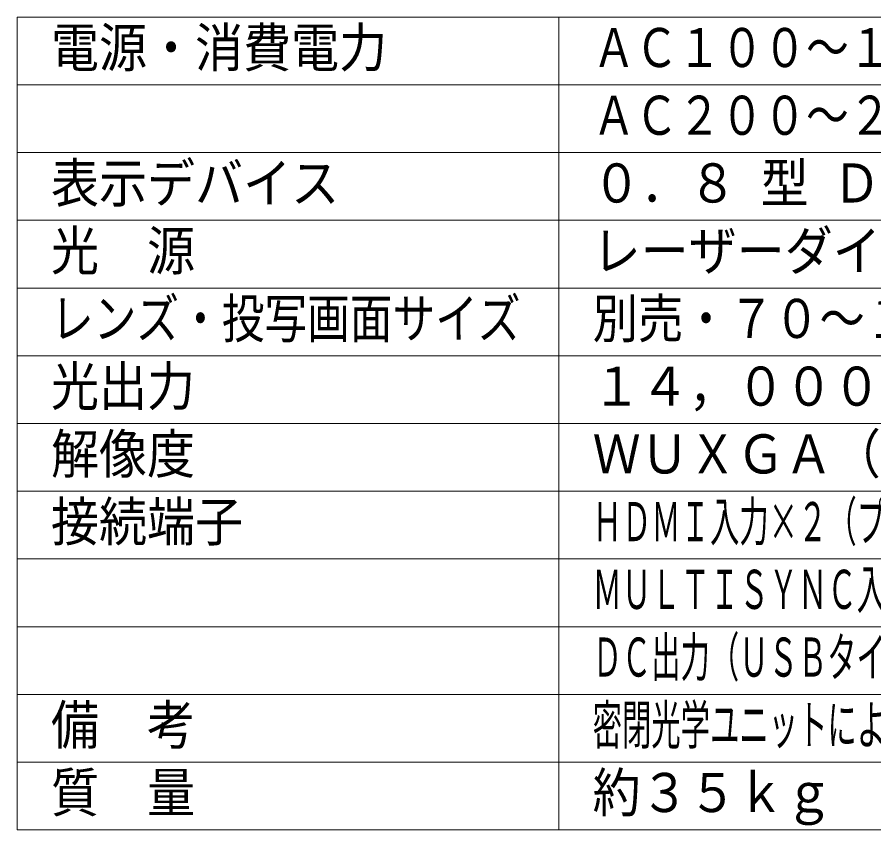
# Model space of a CAD drawing. Units: millimetres on the paper. Extents: x -62 to 64, y -59 to 59.
# Drawn here: x -62.5 to 0.8, y -54.6 to 5.4 of the extents above; entities that cross this region are included whole.
import ezdxf
from ezdxf.enums import TextEntityAlignment as Align

# ---------------------------------------------------------------- set-up
doc = ezdxf.new("R2010")
doc.units = ezdxf.units.MM
doc.layers.add('0-0_MOJI1', color=7, linetype='Continuous')
doc.layers.add('0-1_WAKU', color=4, linetype='Continuous', lineweight=9)
doc.styles.add('ＭＳ ゴシック', font='')
doc.styles.get('ＭＳ ゴシック').set_extended_font_data('MS Gothic')

msp = doc.modelspace()

# ---------------------------------------------------------------- linework, layer by layer
at = {"layer": '0-1_WAKU', "color": 3}
for p, q in [((-62.48, 5.405), (-62.48, -54.595)), ((-62.48, 5.405), (62.52, 5.405)), ((-22.48, -54.595), (-22.48, 5.405)), ((-62.48, -54.595), (62.52, -54.595))]:
    msp.add_line(p, q, dxfattribs=at)
at = {"layer": '0-1_WAKU'}
for p, q in [((-62.48, 0.405), (62.52, 0.405)), ((-62.48, -4.595), (62.52, -4.595)), ((-62.48, -9.595), (62.52, -9.595)), ((-62.48, -14.595), (62.52, -14.595)), ((-62.48, -19.595), (62.52, -19.595)), ((-62.48, -24.595), (62.52, -24.595)), ((-62.48, -29.595), (62.52, -29.595)), ((-62.48, -34.595), (62.52, -34.595)), ((-62.48, -39.595), (62.52, -39.595)), ((-62.48, -44.595), (62.52, -44.595)), ((-62.48, -49.595), (62.52, -49.595))]:
    msp.add_line(p, q, dxfattribs=at)

# ---------------------------------------------------------------- texts
at = {"layer": '0-0_MOJI1', "style": 'ＭＳ ゴシック'}
for s, height, width, p in [('電源・消費電力', 2.889, 0.9, (-59.98, 0.85)), ('ＡＣ１００～１２０Ｖ ５０Ｈｚ／６０Ｈｚ・１０８０Ｗ ', 2.889, 0.8, (-19.98, 0.85)), ('ＡＣ２００～２４０Ｖ ５０Ｈｚ／６０Ｈｚ・１０５０Ｗ', 2.889, 0.8, (-19.98, -4.15)), ('表示デバイス', 2.889, 0.9, (-59.98, -9.15)), ('０．８ 型 ＤＬＰチップ ３枚 ＤＬＰ方式', 2.889, 0.9, (-19.98, -9.15)), ('光\u3000源', 2.889, 0.9, (-59.98, -14.15)), ('レーザーダイオード（レーザークラス：クラス１）', 2.889, 0.9, (-19.98, -14.15)), ('レンズ・投写画面サイズ', 2.889, 0.8, (-59.98, -19.15)), ('別売・７０～１０００型（投写レンズにより異なる）', 2.889, 0.85, (-19.98, -19.15)), ('光出力', 2.889, 0.9, (-59.98, -24.15)), ('１４，０００ｌｍ／１４，７００ｌｍ（センター）', 2.889, 0.9, (-19.98, -24.15)), ('解像度', 2.889, 0.9, (-59.98, -29.15)), ('ＷＵＸＧＡ（１９２０×１２００ドット）', 2.889, 0.9, (-19.98, -29.15)), ('接続端子', 2.889, 0.9, (-59.98, -34.15)), ('ＨＤＭＩ入力×２（プライマリー、セカンダリー）、ＤｉｓｐｌａｙＰｏｒｔ入力、', 2.889, 0.55, (-19.98, -34.15)), ('ＭＵＬＴＩＳＹＮＣ入力／出力、シリアル入力／出力、リモート入力×２／出力、', 2.889, 0.55, (-19.98, -39.15)), ('ＤＣ出力（ＵＳＢタイプＡ）、ＬＡＮ、ＵＳＢ、Ｉｎｔｅｌ ＳＤＭ仕様拡張ＳＬＯＴ', 2.886, 0.55, (-19.98, -44.15)), ('備\u3000考', 2.889, 0.9, (-59.98, -49.15)), ('密閉光学ユニットによるフィルターレス、２０，０００時間メンテナンスフリー', 2.889, 0.55, (-19.98, -49.15)), ('質\u3000量', 2.889, 0.9, (-59.98, -54.15)), ('約３５ｋｇ', 2.889, 0.9, (-19.98, -54.15))]:
    msp.add_text(s, height=height, dxfattribs=dict(at, width=width)).set_placement(p, align=Align.BOTTOM_LEFT)

doc.saveas('drawing.dxf')
